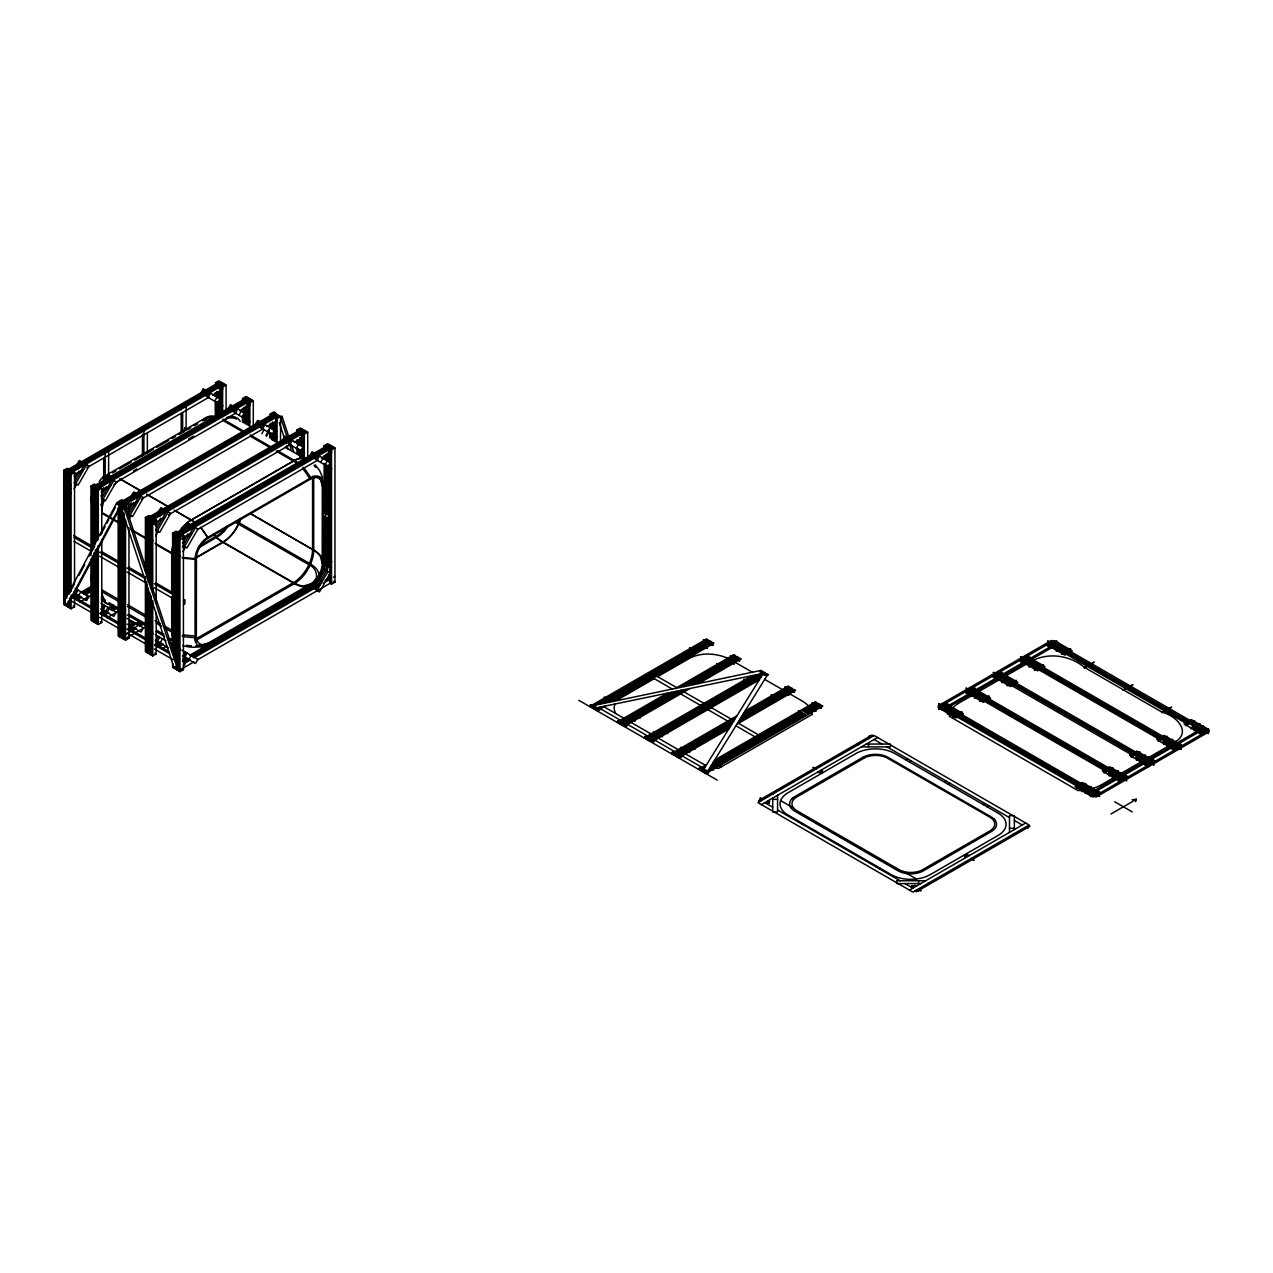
<?xml version="1.0" encoding="UTF-8"?>
<svg xmlns="http://www.w3.org/2000/svg" width="1273" height="1273" viewBox="0 0 1273 1273"><rect width="100%" height="100%" fill="white"/><g stroke="black" fill="none" stroke-linecap="round" stroke-linejoin="round"><path stroke-width="1.5" d="M208.326 643.008A16.931 9.77 -60 0 1 196.36 636.102L196.44 557.399A16.899 9.754 -60 0 1 207.181 538.813L310.326 479.189A16.883 9.754 -60 0 1 322.292 486.063L322.228 564.798A16.899 9.754 -60 0 1 311.424 583.432L207.515 643.517L202.646 644.806M322.292 563.525L320.462 556.667A33.925 19.588 0 0 0 312.537 549.538L250.67 513.799M322.292 486.063L320.462 479.3A33.925 19.588 0 0 0 318.361 476.627M90.749 496.725L90.844 501.896M90.749 575.189L90.844 580.361M1135.611 801.656L1136.391 799.285L1132.127 799.73M63.65 602.097L116.591 503.185L118.071 502.342L121.19 505.842L68.233 604.739L66.769 605.598L63.65 602.097L65.13 601.238M68.837 594.3L74.407 583.893M79.053 575.221L84.623 564.798M89.269 556.126L94.839 545.719M100.424 535.312L105.054 526.64M106.916 523.155L108.778 519.686M110.64 516.217L115.286 507.545M66.769 605.598L119.71 506.686L121.19 505.842M261.888 433.695L263.75 430.226M265.946 435.461L268.73 430.258M266.487 436.337L269.271 431.133M311.105 587.155C318.95 580.886 318.361 568.49 308.846 564.703L237.765 523.68A27.449 15.849 0 0 0 235.012 522.36M76.507 465.266L79.244 460.524L89.046 466.173L78.083 485.156L74.168 482.897L85.132 463.913M67.214 484.758L64.477 489.5L71.336 493.447M78.894 464.534L80.708 461.367M65.941 490.344L67.771 487.177M74.168 476.102L75.998 472.951M78.528 468.544L82.188 462.21M67.421 491.203L71.065 484.87M74.534 478.887L79.085 470.978M81.838 466.236L83.652 463.07M68.885 492.046L70.715 488.88M75.648 483.74L86.596 464.772M74.073 488.705L76.81 483.963M102.811 482.562L106.455 476.229L116.257 481.894L105.293 500.878L101.394 498.618L112.342 479.635M94.441 500.464L91.688 505.206L98.546 509.168M106.105 480.239L107.934 477.089M93.168 506.065L94.998 502.899M101.188 492.174L103.925 487.416M106.661 482.674L109.398 477.932M94.632 506.909L97.385 502.167M100.838 496.184L106.311 486.684M109.048 481.942L110.878 478.775M96.112 507.768L97.941 504.601M102.858 499.462L113.822 480.478M101.283 504.426L104.036 499.684M66.912 583.671L64.462 587.887L70.54 591.404M65.941 588.747L68.376 584.514M67.421 589.59L69.856 585.373L71.32 586.216L68.885 590.449M76.603 589.272L74.168 593.489L86.596 600.665L89.03 596.448L75.139 588.412M130.944 496.693L133.681 491.951L143.483 497.6L132.519 516.583L128.605 514.324M75.632 594.332L78.083 590.115M121.651 516.186L118.914 520.928L125.772 524.89M133.331 495.961L135.161 492.794M120.378 521.771L122.208 518.62M127.491 509.471L131.342 502.787M133.888 498.395L136.625 493.653M78.369 595.923L80.82 591.69M121.858 522.63L123.688 519.464M128.048 511.905L133.538 502.405M136.275 497.663L138.105 494.497M123.338 523.474L125.152 520.307M127.889 515.565L139.569 495.34M130.085 515.183L141.032 496.199M129.416 518.557L131.246 515.39M85.132 599.822L87.566 595.589M203.712 394.869L206.146 390.652L222.298 399.977M205.176 395.728L207.626 391.495M209.09 392.355L206.656 396.571L222.886 405.944M208.12 397.415L210.554 393.198M94.122 599.376L91.688 603.609L97.766 607.11M93.168 604.452L95.602 600.235M94.632 605.312L97.066 601.079M96.112 606.155L98.546 601.938M214.66 401.202L217.11 396.969M217.603 402.904L220.054 398.672M219.083 403.748L221.518 399.531M101.379 609.21L103.829 604.977M158.154 512.414L160.907 507.656L170.693 513.321L159.746 532.305L155.831 530.045L166.795 511.062M102.652 609.926L105.086 605.709M102.858 610.053L105.293 605.837M149.784 530.316L146.124 536.633L152.983 540.595M153.237 524.333L155.258 520.816M160.541 511.682L162.371 508.516M147.604 537.492L149.434 534.326M160.191 515.692L163.851 509.359M105.595 611.629L108.03 607.412M149.084 538.336L151.821 533.594M156.181 526.035L160.748 518.127M163.485 513.369L165.315 510.218M107.059 612.488L109.51 608.255M150.548 539.195L152.378 536.028M157.295 530.889L168.259 511.905M227.978 408.888L230.429 404.655L249.508 415.682M155.72 535.853L158.473 531.112M229.458 409.731L231.893 405.514M230.922 410.59L233.373 406.358M232.402 411.434L234.837 407.217M236.317 408.06L233.866 412.293L250.113 421.665M235.346 413.136L237.78 408.919M121.349 615.098L118.914 619.314L123.322 621.876L125.756 617.644M120.378 620.174L122.813 615.941M238.942 415.221L241.377 410.988M121.858 621.017L124.293 616.8M241.886 416.908L244.321 412.691M243.366 417.767L245.8 413.534M244.83 418.61L247.264 414.393M246.31 419.469L248.744 415.237M128.605 624.916L131.039 620.699M184.474 529.711L188.118 523.378L197.92 529.027L186.956 548.011L183.041 545.751M130.069 625.775L132.519 621.542M176.088 547.613L173.351 552.355L180.209 556.317M187.768 527.388L189.597 524.221M131.342 626.507L133.776 622.274M174.831 553.214L176.645 550.047M182.851 539.306L184.871 535.806M188.324 529.823L191.061 525.081M133.617 625.934L135.256 623.134M176.295 554.057L179.032 549.315M182.485 543.332L187.974 533.833M190.711 529.091L192.541 525.924M177.774 554.901L179.588 551.75M182.341 546.992L194.005 526.783M184.521 546.61L195.485 527.627M255.205 424.593L257.639 420.376L276.639 431.34M182.946 551.575L185.683 546.817M256.669 425.453L259.119 421.22M260.583 422.079L258.148 426.296L277.339 437.371M259.612 427.155L262.063 422.922M261.092 427.999L263.527 423.782M262.556 428.858L265.007 424.625M147.604 635.879L150.039 631.663L148.559 630.819L146.124 635.036L152.203 638.537M149.068 636.739L151.503 632.506M267.632 431.786L270.067 427.553M150.548 637.582L152.983 633.365M272.056 434.332L274.491 430.099M273.52 435.175L275.955 430.958M155.831 640.637L158.266 636.405M157.295 641.481L159.73 637.264M160.032 643.072L162.467 638.839M286.33 436.941L283.895 441.174L282.415 440.315L284.866 436.098L303.865 447.062M285.359 442.017L287.809 437.801M286.839 442.861L289.273 438.644M290.753 439.487L288.303 443.72L304.549 453.093M289.783 444.563L292.217 440.347M175.785 646.525L173.351 650.758L179.429 654.258M174.815 651.601L177.265 647.384M176.295 652.444L178.729 648.228M177.759 653.304L180.209 649.071M296.323 448.351L298.757 444.118M300.746 450.897L303.181 446.664M183.041 656.343L185.476 652.126M184.299 657.075L186.749 652.858M184.521 657.202L186.956 652.969M188.722 659.637L191.157 655.404M309.641 456.036L312.076 451.804L331.075 462.783M311.121 456.88L313.556 452.663M312.585 457.739L315.02 453.506M314.065 458.582L316.5 454.366M317.964 455.209L315.529 459.426L331.776 468.814M317.009 460.285L319.443 456.052M320.605 462.354L323.04 458.137M325.013 464.916L327.463 460.683M327.957 466.602L330.391 462.385M322.785 566.931L327.352 559.022M328.816 559.865L312.585 587.999L314.049 588.858L330.296 560.725M331.776 561.568L315.529 589.701L319.443 591.961L330.391 572.977L326.477 570.718M316.993 590.545L327.957 571.561M328.72 572.468L331.473 567.726M99.31 481.194L102.683 477.264L207.467 416.796L210.984 415.921L216.951 416.589M315.609 579.295L314.208 581.14L317.948 578.976A22.85 13.191 0 0 0 318.902 575.412M767.189 675.438L708.027 770.722L703.428 769.783L762.607 674.483L767.189 675.438L768.431 674.642L766.967 673.783L764.93 674.961M203.489 420.042L205.955 417.639M224.509 530.889L223.443 532.05M791.599 799.126L792.442 798.282M102.795 478.871L109.207 474.845M204.794 419.979L209.281 417.512L214.962 417.401M1175.409 741.857C1192.037 731.45 1175.456 715.378 1162.504 712.419M310.326 584.132L303.563 585.93A33.957 19.604 60 0 1 293.411 582.62L222.934 541.948A34.371 19.843 60 0 1 215.837 536.633L214.278 535.106M805.332 714.503L704.43 772.759M74.534 591.006L74.534 606.791L71.097 608.78L63.73 604.532L63.73 470.31L67.183 468.321L68.647 469.18M220.181 381.677L65.209 471.169L65.209 605.391M221.661 382.537L66.673 472.012L66.673 598.342M223.125 383.38L68.153 472.856L68.153 593.266M224.605 384.239L69.617 473.715L69.617 592.152M63.73 470.31L71.097 474.558L74.534 472.569L74.534 583.114M221.152 413.852L221.152 386.228L222.632 387.072L226.085 385.083L226.085 410.749M74.789 474.718L83.397 469.737M86.835 467.748L209.106 397.16M212.543 395.171L222.886 389.204M112.613 472.888L116.018 470.915M119.407 468.957L131.31 462.083M134.715 460.126L153.412 449.321M156.818 447.364L168.72 440.49M172.11 438.533L175.515 436.575M178.92 434.602L184.012 431.658M187.417 429.701L190.807 427.728M194.212 425.771L197.617 423.814M202.709 420.87L206.115 418.897M90.956 555.108L90.956 486.031L94.393 484.042L95.873 484.886M242.491 402.491L242.491 398.544L245.928 396.555L253.295 400.804L253.295 426.455M247.408 397.399L92.42 486.875L92.42 550.047M248.887 398.242L93.9 487.734L93.9 546.944M250.351 399.101L95.364 488.577L95.364 543.842M251.831 399.945L96.843 489.437L96.843 540.754M90.956 486.031L98.307 490.28L101.76 488.291L101.76 533.689M248.378 425.628L248.378 401.934L249.842 402.793L253.295 400.804M133.49 470.883L136.927 468.894M188.563 439.074L193.735 436.098M101.999 490.423L110.608 485.459M115.779 482.467L236.332 412.882M239.77 410.893L250.097 404.925M274.634 413.12L119.646 502.596L119.646 636.818M276.098 413.964L121.11 503.44L121.11 637.662M277.578 414.807L122.59 504.299L122.59 638.521M279.042 415.666L124.054 505.142L124.054 509.12L122.59 508.277L126.027 506.288M121.015 507.45L125.597 506.686L178.538 666.718L177.074 667.577L173.955 667.466L121.015 507.45L124.133 507.545L177.074 667.577M277.45 417.114L282.049 416.366L288.891 437.085M123.083 500.607L121.619 499.748L118.166 501.737L125.534 506.002L128.971 503.997L128.971 517.825M275.589 441.333L275.589 417.655L277.068 418.499L280.521 416.51L280.521 442.177M282.049 416.366L280.569 417.226L287.427 437.928M127.507 507.131L137.834 501.164M141.271 499.191L263.543 428.587M266.996 426.598L277.323 420.647M145.393 570.75L145.393 517.459L148.83 515.47L150.309 516.313M296.927 433.918L296.927 429.972L300.38 427.983L307.732 432.231L307.732 457.882M301.844 428.826L146.856 518.302L146.856 575.555M303.324 429.685L148.336 519.161L148.336 580.345M304.788 430.529L149.8 520.005L149.8 583.177M306.268 431.372L151.28 520.864L151.28 587.967M145.393 517.459L152.744 521.707L156.197 519.718L156.197 602.622M302.815 457.055L302.815 433.377L304.295 434.22L307.732 432.231M154.972 521.007L149.8 523.983L151.28 524.842L165.06 516.886M168.497 514.897L290.769 444.309M294.206 442.32L304.549 436.353M180.48 529.791A27.401 15.817 -60 0 1 191.077 520.036L294.349 460.412A27.401 15.817 -60 0 1 308.05 459.044M172.603 651.601L172.603 533.18L176.056 531.175L177.536 532.034M324.138 449.64L324.138 445.677L327.591 443.688L334.958 447.937L334.958 582.159L331.505 584.164L330.041 583.305L330.041 449.083L331.505 449.942L334.958 447.937M329.071 444.548L174.083 534.024L174.083 656.407M330.534 445.391L175.547 534.867L175.547 661.196M332.014 446.25L177.027 535.726L177.027 669.948M73.818 596.432L77.255 594.443M80.708 592.454L91.035 586.487M333.478 447.094L178.491 536.569L178.491 670.791L193.989 661.849M75.282 597.276L78.735 595.303M82.172 593.313L90.781 588.333M172.603 533.18L179.97 537.429L183.423 535.44L183.423 669.662L179.97 671.651L172.603 667.402L172.603 663.456M75.027 599.122L80.199 596.146M83.652 594.157L90.526 590.179M192.271 532.607L178.491 540.564L177.027 539.704M197.442 529.616L317.979 460.03M321.433 458.041L331.76 452.074M76.507 599.981L81.679 596.989M85.116 595L90.288 592.025M70.11 604.245L66.673 606.234L66.673 603.577M79.944 601.97L90.288 596.003M207.706 645.061A17.886 10.327 -60 0 1 195.055 637.757L195.055 559.293A17.886 10.327 -60 0 1 207.706 537.397L310.978 477.773A17.886 10.327 -60 0 1 323.613 485.077L323.613 563.541A17.886 10.327 -60 0 1 310.978 585.437L205.987 645.888M198.843 546.435L218.845 534.612A25.571 14.767 -60 0 0 226.546 526.401M197.554 548.583L219.831 535.36A26.16 15.101 -60 0 0 228.01 526.322M101.028 612.154L104.481 610.165M107.919 608.176L113.09 605.184M195.74 557.654L222.934 541.948M195.453 558.306L222.982 542.409A27.401 15.817 -60 0 0 240.645 519.05M100.79 614L105.945 611.008M109.398 609.019L112.836 607.03M103.972 613.841L107.425 611.867M110.862 609.878L114.315 607.889M103.734 615.686L108.889 612.711M112.342 610.722L115.779 608.733M107.171 617.691L119.232 610.722M90.956 559.054L90.956 620.253L98.307 624.502L101.76 622.513L101.76 539.609M123.083 630.851L119.646 632.84L121.11 633.683M128.255 627.86L138.582 621.892M128 629.705L133.172 626.73M136.609 624.741L140.062 622.752M131.199 629.562L141.526 623.595M183.423 600.554L184.903 599.694L184.903 603.673L183.423 604.532M136.116 628.432L124.054 635.386L122.59 634.527M139.553 626.443L143.006 624.454M146.443 626.443L124.054 639.364L124.054 513.035M118.166 507.672L118.166 635.959L125.534 640.224L128.971 638.219L128.971 527.69M150.309 646.557L146.856 648.546L148.336 649.405M155.465 643.581L158.918 641.592M155.226 645.427L160.382 642.435M156.69 646.27L161.862 643.295M158.17 647.13L163.326 644.138M163.326 648.116L166.779 646.127M170.216 644.138L173.669 642.149M145.393 576.669L145.393 651.681L152.744 655.929L156.197 653.94L156.197 612.488M194.817 639.555L293.411 582.636A26.988 15.578 -60 0 0 312.553 549.522L312.553 476.134M196.233 640.255L294.349 583.607A27.401 15.817 -60 0 0 313.715 550.063L313.715 477.47M182.691 659.287L186.129 657.298M189.582 655.309L317.009 581.745M182.437 661.133L187.608 658.157M191.045 656.168L316.754 583.591M183.423 661.689L184.887 660.846L184.887 664.824L183.423 665.668M330.025 577.051L331.505 576.208M173.955 667.466L178.538 666.718M183.917 661.992L189.072 659M192.525 657.011L319.953 583.448M325.124 580.456L328.561 578.467M333.51 577.258L334.99 576.398M183.662 663.838L190.552 659.86M193.989 657.87L319.714 585.294M323.151 583.305L330.041 579.326M197.442 659.86L331.76 582.318M589.67 706.499L706.642 638.966L708.106 639.81L594.873 705.194M591.149 707.342L594.65 705.322L761.079 670.394L762.543 671.237L760.49 672.43M592.613 708.186L595.43 706.579M599.456 704.24L709.586 640.669L711.05 641.512L604.054 703.285M594.093 709.045L596.194 707.82M595.557 709.888L600.57 707.008M608.621 702.346L712.53 642.356L713.994 643.215L613.236 701.391M597.037 710.748L605.152 706.054M654.242 678.652L621.51 697.556A24.346 14.051 0 0 0 617.628 700.484M657.695 676.663L689.473 658.316C701.216 652.174 715.76 653.129 727.71 658.221M616.896 722.205L667.068 693.244M675.136 688.582L733.853 654.672L735.333 655.531L679.734 687.627M618.36 723.064L671.651 692.289M619.84 723.907L676.249 691.334M684.317 686.672L736.796 656.375L738.276 657.234L688.916 685.717M621.304 724.751L680.832 690.38M622.783 725.61L685.431 689.441M693.499 684.779L739.74 658.077L741.22 658.921L698.097 683.824M624.247 726.453L690.014 688.486M640.494 717.94L639.603 717.606M650.232 733.503L651.267 733.789M644.106 737.926L751.929 675.677M645.586 738.77L756.528 674.722M647.05 739.629L764.023 672.096L765.487 672.94L762.766 674.515M648.53 740.472L762.479 674.674M649.994 741.316L760.84 677.331M651.474 742.175L759.185 679.989M667.72 733.662L666.813 733.312M671.332 753.632L736.987 715.728M745.071 711.066L788.289 686.099L789.769 686.959L743.416 713.707M672.796 754.491L735.348 718.37M674.276 755.335L733.694 721.027M741.777 716.365L791.233 687.802L792.713 688.661L740.138 719.022M675.74 756.194L732.055 723.685M677.22 757.037L730.416 726.326M738.483 721.664L794.177 689.505L795.657 690.348L736.844 724.321M678.684 757.881L728.761 728.983M694.947 749.367L694.04 749.033M698.543 769.353L706.579 764.707M714.646 760.061L815.516 701.821L816.98 702.664L802.372 711.114M700.023 770.197L704.924 767.364M712.991 762.702L800.924 711.957M701.487 771.056L703.635 769.815M711.352 765.359L802.388 712.8M803.836 711.957L818.459 703.523L819.939 704.367L805.3 712.816M702.967 771.899L705.799 770.26M709.713 768.017L803.868 713.644L805.157 714.599M806.764 713.676L821.403 705.226L822.883 706.069L705.91 773.602M712.753 769.64L713.644 769.974M716.874 768.128L715.967 767.794M811.935 714.551L718.799 768.319A29.359 16.947 0 0 1 715.235 768.224M760.156 798.887L760.983 799.173M869.157 735.953L869.984 736.24M814.418 768.319L758.533 800.59L759.997 801.433M814.736 768.144L872.116 735.014L873.58 735.858M761.365 804.616L877.606 737.513M766.298 803.486L769.735 801.481L768.271 800.637M940.111 704.733L938.01 705.942L1095.926 797.105L1098.026 795.896M940.413 704.558L994.07 673.576L1151.985 764.739L1098.328 795.72M1048.968 641.878L995.375 672.828L1153.29 763.991L1206.884 733.057M1049.27 641.703L1051.434 640.462L1209.35 731.625L1207.186 732.882M938.79 706.34L940.27 705.497L955.18 714.105M1052.087 640.94L1050.607 641.783L1207.059 732.102L1208.523 731.259M938.774 708.997L939.617 708.52M946.969 704.271L948.114 703.969L947.287 704.446M966.828 692.798L966 693.292L967.146 692.989M974.195 688.55L975.341 688.247L974.513 688.725M994.054 677.093L993.226 677.57L994.356 677.268M1001.421 672.844L1002.551 672.542L1001.724 673.019M1021.28 661.371L1020.437 661.849L1021.582 661.546M1028.632 657.123L1029.777 656.82L1028.95 657.298M1048.491 645.666L1047.663 646.143L1048.809 645.841M1055.858 641.401L1057.004 641.115L1056.16 641.592M939.92 708.695L938.79 708.997M941.495 709.602L942.975 708.759M944.439 707.899L945.919 707.056M947.383 706.197L970.201 693.037M971.665 692.194L973.145 691.35M974.609 690.491L997.411 677.331M998.875 676.472L1000.355 675.629M1001.819 674.77L1024.638 661.61M1026.102 660.751L1027.582 659.907M1029.045 659.064L1051.848 645.904M1053.312 645.045L1054.792 644.202M1056.256 643.342L1057.736 642.499M942.609 710.239L944.073 709.395M945.537 708.536L947.017 707.693M948.48 706.833L949.96 705.99L963.359 713.723L961.879 714.583M971.299 693.674L969.819 694.533L983.217 702.266L984.697 701.407M972.763 692.83L974.243 691.971M975.707 691.128L977.187 690.268L990.585 698.018L989.105 698.861M998.509 677.968L997.045 678.811L1010.444 686.545L1011.908 685.701M999.989 677.109L1001.453 676.265M1002.933 675.406L1004.397 674.563L1017.795 682.296L1016.331 683.14M1025.736 662.246L1024.256 663.09L1037.654 670.823L1039.134 669.98M1027.2 661.403L1028.679 660.544M1030.143 659.7L1031.623 658.841L1045.022 666.575L1043.542 667.434M1052.946 646.525L1051.482 647.384L1064.88 655.118L1066.344 654.258M1054.426 645.682L1055.89 644.838M1057.37 643.979L1058.834 643.136M950.342 706.213L970.201 694.74M977.553 690.491L997.411 679.034M1004.779 674.785L1024.638 663.313M1031.989 659.064L1051.864 647.591M971.76 695.647L959.301 702.839A34.753 20.066 0 0 0 953.031 707.772M979.112 691.398L998.971 679.925M1006.338 675.677L1026.197 664.22M947.319 713.882L948.114 713.421M974.529 698.161L975.325 697.699M1001.756 682.455L1002.551 681.994M1028.966 666.734L1029.762 666.272M1056.192 651.028L1056.988 650.567M947.621 714.058L948.417 713.596M974.847 698.352L975.643 697.89M1002.058 682.63L1002.853 682.169M1029.284 666.909L1030.08 666.447M1056.495 651.203L1057.306 650.742M952.586 716.938L955.036 715.712M956.5 714.869L957.98 714.026M959.444 713.166L961.561 711.75M979.796 701.216L982.247 700.007M983.727 699.148L985.191 698.304M986.67 697.461L988.787 696.045M1007.023 685.511L1009.473 684.285M1010.937 683.442L1012.417 682.583M1013.881 681.739L1015.997 680.323M1034.233 669.789L1036.683 668.58M1038.163 667.72L1039.627 666.877M1041.107 666.018L1043.224 664.601M1061.459 654.083L1063.91 652.858M1065.374 652.015L1066.854 651.155M1068.318 650.312L1070.434 648.896M952.888 717.113L953.7 716.651M961.067 712.403L961.879 711.925M980.115 701.407L980.926 700.93M988.278 696.681L989.089 696.22M1007.325 685.686L1008.136 685.224M1015.504 680.975L1016.315 680.498M1034.551 669.964L1035.363 669.503M1042.714 665.254L1043.526 664.792M1061.777 654.258L1062.573 653.781M1069.941 649.532L1070.752 649.071M957.471 717.129L955.991 717.972L938.042 707.613L1054.283 640.51L1072.248 650.869L1070.768 651.712M958.935 716.269L960.415 715.426M986.161 700.564L987.625 699.704M1013.388 684.842L1014.852 683.999M1040.598 669.137L1042.078 668.277M1067.824 653.415L1069.288 652.572M798.394 822.008L799.237 821.531M905.93 759.917L907.729 758.883M801.847 823.997L802.69 823.52M909.383 761.906L911.182 760.872M1086.887 664.426L1088.351 663.583M1086.983 666.177L1084.15 667.832L1087.301 666.368M1091.407 663.631L1093.889 662.199M1091.709 663.806L1093.889 662.199M1090.34 666.416L1091.804 665.572M837.141 844.381L837.984 843.888M944.677 782.29L946.476 781.256M840.594 846.37L841.437 845.893M948.13 784.279L949.929 783.245M1125.634 686.799L1127.098 685.956M1125.73 688.55L1122.897 690.189L1126.048 688.725M1130.153 686.004L1132.938 684.747L1130.456 686.179M1129.087 688.788L1130.551 687.945M875.888 866.754L876.731 866.261M983.424 804.663L985.222 803.629M879.341 868.743L880.184 868.25M986.877 806.652L988.675 805.618M1164.381 709.172L1165.845 708.313M1164.477 710.923L1161.644 712.562L1164.795 711.098M1168.9 708.377L1171.685 707.12L1169.203 708.552M1167.834 711.161L1169.298 710.318M1076.56 785.887L1075.08 786.73L1093.03 797.089L1209.27 729.986L1191.321 719.611L1189.857 720.47M1078.024 785.027L1079.504 784.184M1080.968 783.325L1082.448 782.481L1095.846 790.215L1094.366 791.058M1103.771 770.165L1102.307 771.008L1115.705 778.742L1117.169 777.898M1105.25 769.306L1106.714 768.462M1108.194 767.619L1109.658 766.76L1123.057 774.493L1121.593 775.352M1130.997 754.443L1129.517 755.303L1142.915 763.036L1144.395 762.177M1132.461 753.6L1133.941 752.741M1135.405 751.897L1136.884 751.054L1150.283 758.788L1148.803 759.631M1158.207 738.738L1156.743 739.581L1170.142 747.315L1171.606 746.471M1159.687 737.879L1161.151 737.035M1162.631 736.176L1164.095 735.333L1177.493 743.066L1176.029 743.925M1185.434 723.016L1183.97 723.86L1197.368 731.609L1198.832 730.75M1186.897 722.173L1188.377 721.314M1077.388 788.051L1076.624 788.496L1078.995 787.287M1084.739 783.802L1085.789 783.563L1083.418 784.741M1104.598 772.345L1103.834 772.775L1106.221 771.565M1111.966 768.096L1113 767.842L1110.629 769.019M1131.824 756.623L1131.061 757.069L1133.431 755.86M1139.176 752.375L1140.226 752.136L1137.855 753.314M1159.035 740.902L1158.271 741.347L1160.658 740.138M1166.402 736.653L1167.452 736.415L1165.066 737.592M1186.261 725.196L1185.497 725.642L1187.868 724.432M1193.613 720.948L1194.663 720.693L1192.292 721.871M1080.475 786.428L1081.939 785.584M1107.685 770.722L1109.165 769.879M1134.911 755L1136.375 754.157M1162.122 739.295L1163.602 738.435M1189.348 723.573L1190.812 722.73M911.42 887.281L914.873 885.292L916.353 886.135M909.463 890.113L1025.704 823.01M1082.671 791.106L1081.875 791.551L1082.973 791.281M1090.022 786.857L1091.104 786.587L1090.34 787.032M1109.881 775.384L1109.101 775.846L1110.199 775.559M1117.248 771.136L1118.331 770.865L1117.551 771.311M1137.107 759.679L1136.312 760.124L1137.41 759.854M1144.459 755.43L1145.541 755.16L1144.777 755.605M1164.318 743.957L1163.538 744.419L1164.636 744.132M1171.685 739.708L1172.767 739.438L1171.987 739.884M1191.544 728.236L1190.748 728.697L1191.846 728.427M1198.895 723.987L1199.993 723.732L1199.214 724.178M1085.869 792.952L1085.089 793.413L1086.187 793.143M1093.236 788.703L1094.271 788.464M1113.095 777.246L1112.316 777.692L1113.398 777.421M1120.447 772.997L1121.481 772.759L1120.765 773.172M1140.322 761.525L1139.526 761.986L1140.624 761.7M1147.673 757.276L1148.707 757.037L1147.991 757.451M1167.532 745.819L1166.752 746.264L1167.85 745.994M1174.899 741.57L1175.934 741.332L1175.202 741.745M1194.758 730.097L1193.963 730.559L1195.061 730.272M1202.11 725.849L1203.144 725.61L1202.428 726.024M972.333 859.498L916.449 891.752L914.985 890.909M972.652 859.307L1030.032 826.177L1028.568 825.334M1113.78 777.644L1101.32 784.836A34.753 20.066 0 0 1 1092.791 788.448M1121.131 773.395L1141.006 761.922M1148.357 757.674L1168.216 746.201M919.249 890.909L918.581 890.527M1028.409 827.896L1027.582 827.593M1095.464 789.992L1115.323 778.535M1122.691 774.286L1142.549 762.813M1149.901 758.565L1169.76 747.108M1177.127 742.859L1196.986 731.386M1088.479 794.463L1089.959 793.62M1091.422 792.761L1092.902 791.917M1118.649 777.055L1120.113 776.196M1145.859 761.334L1147.339 760.49M1173.085 745.612L1174.549 744.769M1200.296 729.906L1201.776 729.047M1203.24 728.204L1204.719 727.36M1089.577 795.1L1091.056 794.257M1092.52 793.397L1094 792.554M1095.48 791.695L1118.283 778.535M1119.747 777.676L1121.227 776.832L1125.396 779.251L1126.876 778.392L970.424 688.072L968.96 688.932L1121.227 776.832M1122.691 775.989L1145.493 762.829M1146.973 761.97L1148.437 761.127M998.366 672.781L1149.917 760.267L1172.719 747.108M1174.183 746.264L1175.663 745.405M1177.127 744.562L1199.93 731.386M1201.41 730.543L1202.874 729.7M1204.353 728.84L1205.817 727.997M1091.152 796.007L1090.309 796.5L1091.47 796.182M1098.519 791.758L1099.633 791.472L1098.822 791.933M1118.378 780.285L1117.535 780.779L1118.681 780.476M1125.73 776.037L1126.86 775.75L1126.048 776.228M1145.589 764.58L1144.745 765.057L1145.907 764.755M1152.956 760.331L1154.07 760.045L1153.258 760.506M1172.815 748.858L1171.972 749.351L1173.117 749.049M1180.166 744.61L1181.296 744.323L1180.485 744.785M1200.025 733.153L1199.182 733.63L1200.344 733.328M1207.393 728.904L1208.523 728.602L1207.695 729.079M1111.011 813.94L1136.391 799.285M102.683 477.264L105.882 475.847L111.642 475.736M104.115 477.789L107.282 476.388L112.963 476.293M310.978 585.437L305.297 586.948A34.228 19.763 60 0 1 294.349 583.591L222.982 542.409A34.832 20.113 60 0 1 216.474 537.652L213.259 534.469M1033.724 660.066C1050.432 652.317 1070.593 655.881 1084.691 667.498M313.619 476.579L314.765 476.261M205.048 646.175L202.025 646.573M678.541 690.857L596.241 707.899L594.602 705.242M678.907 690.793L761.302 673.735L759.663 671.078M200.068 645.522L204.46 644.504L200.179 646.764A23.741 13.701 0 0 1 190.648 647.066A26.144 15.101 0 0 1 187.083 646.636A28.579 16.501 0 0 1 182.866 645.713M199.049 645.666L195.517 645.952M196.376 558.767L184.649 557.717A33.925 19.588 0 0 1 183.057 557.351M196.376 636.134L184.649 635.084A33.925 19.588 0 0 1 183.057 634.734M859.37 744.053L857.922 744.896M866.276 744.053L890.4 744.053L890.4 746.869L861.391 746.869M774.159 793.254L772.711 794.097M772.711 799.349L777.58 799.349M1009.489 828.277L1014.358 828.277M1012.91 834.372L1014.358 833.529M925.678 880.757L896.669 880.757L896.669 883.573L920.793 883.573M927.699 883.573L929.147 882.73M195.055 559.293L185.237 558.417A34.228 19.763 0 0 1 182.134 557.733M195.055 637.757L185.237 636.882A34.228 19.763 0 0 1 182.134 636.198M191.396 645.857L188.627 645.57M187.72 645.427L186.383 645.188M822.263 772.488L821.133 771.836M911.802 885.674L912.996 886.374M590.226 705.003L591.245 705.592M1094.509 796.246L1096.705 795.816L955.912 714.535M1047.981 640.956L1050.734 642.547M1205.722 732.023L1208.475 733.614L1205.42 732.214M1047.679 641.146L1050.432 642.722M1194.79 726.724L1199.93 729.684M1188.043 724.528L1047.663 643.486L1049.143 642.626L1205.579 732.946L1204.115 733.805L1192.053 726.835M1046.931 644.759L1050.368 646.748M1198.466 732.246L1201.903 734.235M1085.01 667.689L1123.438 689.871M1123.757 690.061L1162.185 712.244M1027.072 656.216L1030.509 658.205M1178.607 743.703L1182.06 745.692M1179.991 748.572L1181.28 749.32L1179.689 748.763M1020.787 656.661L1022.076 657.409M1020.485 656.836L1021.773 657.584M1160.817 740.234L1020.453 659.191L1021.917 658.348L1178.368 748.667L1176.889 749.511L1162.663 741.3M1019.705 660.464L1023.158 662.453M1171.24 747.951L1174.693 749.94M998.493 671.03L1003.299 673.926M1156.409 762.193L1151.381 759.424M1002.742 674.244L1003.585 674.722M1149.98 759.265L1150.824 759.742M1002.424 674.419L1003.267 674.913M1149.678 759.44L1150.521 759.917M993.497 672.335L996.313 673.974M1151.301 763.45L1154.134 765.073L1150.999 763.625M993.195 672.526L996.011 674.149M993.958 675.327L1133.607 755.955M1135.436 757.021L1148.946 764.818M996.854 677.65L997.682 678.127M1144.093 762.654L1144.936 763.148M996.536 677.825L997.38 678.302M1143.791 762.845L1144.634 763.323M990.951 675.374L995.932 678.175M1144.029 763.673L1148.867 766.553M972.62 687.643L976.073 689.632M1124.17 775.13L1127.607 777.135M966.334 688.088L967.639 688.836M1125.555 780.015L1126.86 780.763L1125.237 780.19M966.016 688.263L967.321 689.011M1107.86 770.817L1109.69 771.884M1106.38 771.661L966.016 690.634L967.48 689.775L1123.932 780.094L1122.452 780.954L1108.226 772.727M965.268 691.891L968.721 693.896M1116.803 779.394L1120.256 781.383M945.409 703.364L948.862 705.353M1096.944 790.851L1100.397 792.84M1114.734 801.799L1132.286 811.935M958.092 712.387L943.213 703.794L941.734 704.637L1098.185 794.957L1099.649 794.113L958.855 712.816M939.06 703.762L941.877 705.401M1096.865 794.877L1099.697 796.516L1096.562 795.052M938.742 703.953L941.574 705.576M949.515 716.381L1077.96 790.549A29.359 16.947 0 0 0 1081.525 790.453M888.952 744.053L874.169 735.523L757.928 802.626L912.916 892.118L1029.141 824.999L1014.358 816.47M890.4 744.896L1012.91 815.627M705.91 639.38L713.278 643.629M733.137 655.102L740.488 659.35M760.347 670.807L767.714 675.056M787.573 686.529L794.925 690.778M814.784 702.235L822.151 706.483M703.508 639.81L704.335 640.287M713.071 645.331L711.702 644.536M730.734 655.515L731.561 656.009M785.17 686.959L785.998 687.436M812.381 702.664L813.224 703.142M703.205 639.985L704.033 640.462M711.4 644.711L712.769 645.506M730.416 655.706L731.243 656.184M738.611 660.432L739.438 660.91M784.852 687.134L785.696 687.611M793.047 691.86L793.891 692.337M812.079 702.839L812.906 703.332M820.273 707.581L821.101 708.059M874.169 739.502L882.046 744.053M886.931 746.869L1009.489 817.632M1014.358 820.449L1022.251 824.999M703.937 642.229L705.401 643.072M706.881 643.915L708.345 644.774M731.148 657.934L732.627 658.793M734.091 659.637L735.571 660.48M785.6 689.361L787.064 690.221M788.544 691.064L790.008 691.923M812.811 705.083L814.29 705.926M815.754 706.786L817.234 707.629M702.823 642.865L704.303 643.708M705.767 644.568L707.247 645.411M730.05 658.571L731.514 659.43M732.993 660.273L734.473 661.133M757.626 674.499L758.74 675.136M760.22 675.995L761.286 676.615M784.486 689.998L785.966 690.857M787.43 691.7L788.91 692.56M811.713 705.719L813.176 706.563M814.656 707.422L816.12 708.265M735.237 662.374L752.789 672.51M764.723 679.4L782.322 689.552M789.69 693.801L802.149 700.993A34.753 20.066 0 0 1 808.403 705.926M706.117 647.766L706.913 648.228M733.328 663.488L734.123 663.949M787.764 694.915L788.56 695.376M814.991 710.62L815.786 711.082M757.642 680.864L758.374 681.294L757.34 681.055M689.759 647.766L690.571 648.243M691.875 649.182L693.339 650.042M694.819 650.885L696.283 651.744M716.97 663.488L717.781 663.949M719.086 664.904L720.566 665.747M722.03 666.606L723.51 667.45M744.196 679.209L745.007 679.671M746.312 680.625L747.776 681.469M749.256 682.312L750.72 683.171M771.422 694.915L772.218 695.392M773.523 696.331L775.002 697.19M776.466 698.034L777.946 698.877M798.632 710.636L799.444 711.098M800.749 712.053L802.213 712.896M689.441 647.957L690.252 648.418M716.667 663.663L717.479 664.14M743.893 679.384L744.689 679.846M771.104 695.09L771.915 695.567M798.33 710.811L799.142 711.273M689.425 650.598L690.905 651.442M692.369 652.301L693.849 653.144M716.651 666.304L718.131 667.163M719.595 668.007L721.075 668.866M743.878 682.026L745.341 682.869M746.821 683.728L748.285 684.572M771.088 697.747L772.568 698.591M774.032 699.434L775.512 700.293M798.314 713.453L799.778 714.312M801.258 715.155L802.722 715.999M226.085 385.083L218.717 380.834L215.264 382.823L216.744 383.666M280.521 416.51L273.154 412.261L269.701 414.25L271.181 415.109M242.491 398.544L243.955 399.388M245.434 400.231L246.898 401.09L246.898 424.768M272.645 415.953L274.125 416.812M296.927 429.972L298.391 430.815M299.871 431.674L301.335 432.518L301.335 446.33M324.138 445.677L325.617 446.537M327.097 447.38L328.561 448.239L328.561 462.051M271.706 439.456L278.421 443.322M285.136 447.205L305.265 458.821M222.982 419.199L245.068 431.961M250.176 434.905L272.263 447.65M277.355 450.594L294.349 460.412A34.228 19.763 60 0 1 298.709 463.372M243.573 432.374L222.934 420.456A27.035 15.61 -60 0 1 236.476 419.103M250.447 436.337L271.069 448.239M276.225 451.231L293.411 461.144A33.957 19.604 60 0 1 297.898 464.215M821.228 770.07L822.692 770.929L819.255 772.918L817.775 772.059M969.294 855.567L967.83 854.708L964.377 856.697L965.841 857.556M650.98 672.796L652.46 673.64M653.924 674.499L655.404 675.342M656.884 676.186L676.727 687.659M681.294 690.284L682.63 691.064M684.094 691.907L703.953 703.364M705.433 704.224L706.897 705.067M708.377 705.926L709.841 706.77M711.321 707.629L731.179 719.086M732.643 719.929L733.916 720.677M738.531 723.335L758.39 734.807M759.87 735.651L761.334 736.494M762.813 737.353L764.277 738.197M184.649 403.907L186.113 404.766L186.113 430.417M813.367 767.348L816.2 768.987M965.061 854.931L966.255 855.615M971.188 858.463L974.004 860.102M813.065 767.539L815.882 769.163M820.814 772.011L822.008 772.695M964.759 855.106L965.952 855.806M970.869 858.639L973.702 860.277M647.543 674.785L649.007 675.629M650.487 676.488L651.951 677.331M653.431 678.175L672.415 689.139M677.697 692.194L679.177 693.053M680.641 693.896L700.5 705.369M701.98 706.213L703.444 707.056M704.924 707.915L706.388 708.759M707.868 709.618L727.726 721.075M729.19 721.934L730.67 722.778M735.921 725.801L754.937 736.796M756.417 737.64L757.881 738.499M759.36 739.342L760.84 740.186M182.66 406.755L181.196 405.896L181.196 409.842M322.96 510.123L331.505 515.056L330.025 515.915L323.183 511.969M328.084 517.061L331.505 519.034L330.025 519.893L323.183 515.947M145.902 426.28L147.366 427.123M609.099 696.983L610.563 697.827L599.503 704.208L598.039 703.364M612.042 698.686L613.506 699.529M636.309 712.689L637.773 713.548M639.253 714.392L640.733 715.235M663.535 728.411L664.999 729.254M666.479 730.113L667.943 730.957M690.746 744.116L692.226 744.976M693.69 745.819L695.169 746.678L684.11 753.059L682.646 752.2M717.972 759.838L719.436 760.681M720.916 761.54L722.38 762.384M142.449 428.269L143.913 429.112L143.913 454.779M605.327 697.461L604.198 697.158L605.009 697.636M606.648 698.384L608.128 699.227M609.592 700.086L611.072 700.93M633.874 714.105L635.338 714.949M636.818 715.792L638.282 716.651M661.085 729.811L662.565 730.67M664.029 731.514L665.508 732.357M688.311 745.532L689.775 746.376M691.255 747.235L692.719 748.078M715.521 761.238L717.001 762.097M718.465 762.941L719.945 763.8M721.25 764.739L721.568 764.564M780.651 800.606L793.668 808.116M903.416 871.48L916.433 878.991M719.038 766.028L720.9 767.11M634.622 720.47L635.37 720.9L634.32 720.645M654.481 731.927L653.383 731.657L654.163 732.102M661.849 736.176L662.581 736.606L661.53 736.367M681.692 747.649L680.609 747.378L681.389 747.824M689.059 751.897L689.807 752.327L688.757 752.072M603.927 706.754L623.786 718.227M625.266 719.07L626.73 719.929M628.21 720.773L629.674 721.632M631.153 722.475L651.012 733.932M652.476 734.792L653.956 735.635M655.42 736.494L656.9 737.338M658.364 738.197L678.223 749.654M679.702 750.513L681.166 751.356M685.59 753.902L705.449 765.375M709.857 767.921L711.336 768.765M760.411 797.916L761.779 798.712M768.176 802.388L769.369 803.088M912.105 885.499L913.298 886.183M919.695 889.875L921.063 890.67M760.108 798.091L761.477 798.887M767.858 802.579L769.051 803.263M919.392 890.066L920.745 890.845M759.997 799.73L761.461 800.59M916.449 890.066L917.913 890.909M764.818 802.626L772.711 807.177M777.58 809.994L900.138 880.757M905.023 883.573L912.9 888.124M600.474 708.759L620.333 720.216M621.813 721.059L623.277 721.918M624.757 722.762L626.221 723.621M627.7 724.464L647.559 735.937M649.023 736.781L650.503 737.624M651.967 738.483L653.447 739.327M654.927 740.186L674.77 751.643M676.249 752.502L677.729 753.345M679.193 754.189L680.673 755.048M682.137 755.891L701.996 767.364M591.547 705.401L590.545 704.828M617.93 720.645L618.773 721.123M645.156 736.351L645.984 736.844M672.367 752.072L673.21 752.55M699.593 767.778L700.421 768.271M598.596 709.841L599.408 710.302M617.628 720.82L618.455 721.298M625.823 725.546L626.618 726.024M644.838 736.542L645.682 737.019M653.033 741.268L653.845 741.729M672.064 752.248L672.892 752.725M680.259 756.974L681.071 757.451M699.275 767.969L700.118 768.446M707.486 772.695L708.281 773.157M578.801 700.293L717.224 780.126M250.861 513.767L313.715 550.063A34.228 19.763 0 0 1 322.117 557.876L323.613 563.541M323.549 569.015L325.013 569.874M310.596 564.034L239.244 522.837A29.088 16.804 0 0 0 236.157 521.278M107.155 448.653L108.619 449.496L108.619 475.163M328.084 578.213L331.505 580.186L330.025 581.029L326.604 579.056M333.478 581.315L334.958 582.159M319.332 579.708L321.783 581.109M139.855 490.264L120.935 479.348A27.035 15.61 -60 0 0 113.902 484.965M146.729 494.226L169.07 507.131L146.904 494.529M174.226 510.107L191.411 520.036L293.411 461.144A27.035 15.61 -60 0 1 305.472 459.123M119.71 478.823L140.11 490.598M175.785 511.205L191.077 520.036M78.385 472.219L79.849 473.063M105.595 487.925L108.03 489.341M132.822 503.647L135.256 505.047M160.032 519.352L161.512 520.211M187.258 535.074L189.693 536.49M70.126 470.023L71.59 470.867M73.07 471.726L74.534 472.569M97.337 485.745L98.817 486.588M100.281 487.432L101.76 488.291M124.563 501.451L126.027 502.31M127.507 503.153L128.971 503.997M151.773 517.172L153.253 518.016M156.197 519.718L154.733 518.875L154.733 524.794M179 532.878L180.48 533.737M181.944 534.58L183.423 535.44M65.209 475.147L66.673 475.991M68.153 476.85L69.617 477.693M92.42 490.853L93.9 491.712M95.364 492.556L96.843 493.415M119.646 506.574L121.11 507.418M146.856 522.296L148.336 523.139M174.083 538.002L175.547 538.861M118.994 522.376L101.808 512.446A27.035 15.61 -60 0 1 103.94 501.085M131.024 529.329L146.49 538.256M155.083 543.221L172.285 553.134A33.925 19.588 0 0 0 173.414 553.755M102.047 513.369L119.025 523.171M132.631 531.016L146.22 538.877M156.404 544.764L171.696 553.58A34.228 19.763 0 0 0 173.955 554.773M73.786 535.551L90.876 545.417M101.14 551.336L118.23 561.202M128.493 567.121L143.881 576.017M155.847 582.923L172.937 592.788M74.025 537.381L91.115 547.247M99.66 552.196L118.469 563.048M127.014 567.981L145.822 578.833M154.367 583.766L173.176 594.618M74.025 541.359L91.115 551.241M99.66 556.174L118.469 567.026M127.014 571.959L145.822 582.811M154.367 587.744L173.176 598.612M118.994 599.742L101.808 589.829A26.988 15.578 -60 0 0 105.5 600.729M127.586 604.707L146.49 615.623M155.083 620.587L160.239 623.563M165.41 626.539L172.285 630.517A33.925 19.588 0 0 0 173.414 631.122M102.047 591.834L119.025 601.636M127.523 606.553L146.22 617.341M156.404 623.229L161.512 626.157M164.901 628.13L171.696 632.044A34.228 19.763 0 0 0 173.955 633.238M108.937 602.718L119.264 608.669M129.575 614.62L145.042 623.547M157.072 630.501L163.946 634.463M170.821 638.441L174.258 640.414M118.755 610.053L103.463 601.222A29.231 16.867 0 0 1 101.251 599.79M127.252 614.954L145.934 625.743M156.133 631.631L164.631 636.532M168.02 638.505L173.128 641.433M100.885 603.275L116.257 612.154L113.822 616.387L100.806 608.876M127.332 618.551L143.467 627.875L141.032 632.092L127.22 624.12M155.322 634.718L165.999 640.876M169.214 642.738L170.693 643.581M181.959 650.089L197.92 659.303L195.469 663.519L182.469 656.009M155.242 640.303L168.259 647.814M73.786 596.687L90.876 606.569M101.124 612.488L118.23 622.354M128.478 628.273L145.568 638.139M155.831 644.058L169.5 651.967M72.306 597.546L91.115 608.399M99.66 613.331L118.453 624.184M127.014 629.117L145.806 639.985M154.351 644.918L169.739 653.797M70.604 600.538L91.115 612.377M99.66 617.31L118.453 628.178M127.014 633.111L145.806 643.963M154.351 648.896L173.16 659.748M68.153 603.1L69.617 603.959M73.07 605.948L74.534 606.791M92.42 617.119L93.9 617.962M95.364 618.821L96.843 619.665M100.281 621.654L101.76 622.513M127.507 637.375L128.971 638.219M149.8 650.248L151.28 651.092M154.733 653.097L156.197 653.94M177.027 665.97L178.491 666.813M181.944 668.802L183.423 669.662M1149.917 760.267L1153.354 762.256M738.929 660.257L739.756 660.735M793.365 691.685L794.193 692.162M820.576 707.39L821.419 707.883M706.42 647.591L707.215 648.052M733.646 663.297L734.441 663.758M788.082 694.74L788.878 695.185M815.293 710.445L816.088 710.907M707.788 772.52L708.6 772.982M598.915 709.65L599.71 710.127M626.125 725.371L626.937 725.833M653.351 741.093L654.147 741.554M680.562 756.799L681.373 757.26M993.688 818.666L994.531 819.526M315.099 464.725L319.571 470.485L322.562 477.391M313.97 465.441L315.768 467.382M277.625 415.523L274.507 412.022L273.043 412.866L275.111 415.205M116.591 503.185L119.71 506.686M305.297 469.721L310.978 477.773M207.706 537.397L202.025 529.345A34.228 19.763 60 0 0 200.975 528.136M310.326 479.189L303.563 469.578A33.957 19.604 60 0 0 302.449 468.369M208.326 538.081L201.564 528.47A33.957 19.604 60 0 0 200.45 527.261M291.39 444.611L293.872 452.138M322.53 538.75L325.029 546.276M289.91 445.455L291.167 449.226M322.928 545.242L325.411 552.768M279.328 422.763L284.309 437.832M286.791 445.359L288.048 449.13M322.928 554.551L325.411 562.093M195.644 641.815L195.358 640.733M323.613 485.077L322.085 479.412A34.228 19.763 0 0 0 321.544 478.505M1014.358 829.55L1014.358 815.627L1009.489 815.627L1009.489 832.367M918.581 880.757L918.581 883.573M868.488 744.053L868.488 746.869M777.58 795.259L777.58 811.999L772.711 811.999L772.711 798.076M331.505 449.942L331.505 584.164M328.561 465.998L328.561 566.66M328.561 574.569L328.561 580.488M327.097 453.299L327.097 461.208M327.097 465.154L327.097 514.499M327.097 518.445L327.097 567.79M325.617 454.429L325.617 460.349M325.617 464.295L325.617 564.973M324.138 455.559L324.138 459.505M324.138 463.452L324.138 512.796M324.138 516.743L324.138 566.087M304.295 434.22L304.295 457.898M301.335 450.276L301.335 456.211M299.871 437.594L299.871 445.486M299.871 449.433L299.871 457.325M298.391 440.681L298.391 444.643M298.391 448.589L298.391 454.509M296.927 439.837L296.927 443.784M296.927 447.73L296.927 453.649M277.068 418.499L277.068 442.192M274.125 422.731L274.125 430.624M274.125 434.57L274.125 440.49M272.645 421.872L272.645 429.765M272.645 433.711L272.645 439.646M271.181 423.002L271.181 428.921M271.181 432.868L271.181 438.787M269.701 424.116L269.701 428.078M269.701 432.024L269.701 437.944M249.842 402.793L249.842 426.471M245.434 406.167L245.434 423.925M243.955 407.28L243.955 423.082M242.491 408.41L242.491 412.357M242.491 416.303L242.491 422.222M222.632 387.072L222.632 412.738M219.688 414.982L219.688 385.369L218.208 384.526L218.208 388.472M218.208 392.418L218.208 398.338M218.208 402.284L218.208 414.139M216.744 391.575L216.744 397.494M216.744 401.441L216.744 415.253M215.264 392.689L215.264 396.635M215.264 400.581L215.264 414.409M184.649 427.601L184.649 431.547M182.66 412.675L182.66 432.406M181.196 413.789L181.196 433.536M179.97 537.429L179.97 671.651M175.547 666.447L175.547 669.089M172.285 592.82L172.285 553.134A27.035 15.61 -60 0 1 173.621 544.239M172.285 596.782L172.285 630.517A26.988 15.578 -60 0 0 173.669 637.98M171.696 592.82L171.696 553.58A27.401 15.817 -60 0 1 173.86 542.059M171.696 596.735L171.696 632.044A27.401 15.817 -60 0 0 173.733 640.844M152.744 521.707L152.744 592.772M152.744 600.665L152.744 655.929M151.28 595.859L151.28 655.086M149.8 593.043L149.8 654.227M148.336 588.237L148.336 653.383M147.366 433.059L147.366 452.79M146.856 581.475L146.856 652.524M142.449 434.188L142.449 455.909M125.534 506.002L125.534 511.921M125.534 519.814L125.534 640.224M105.166 477.152L105.166 451.485L103.702 450.642L103.702 454.588M103.702 458.535L103.702 478.282M98.307 490.28L98.307 539.625M98.307 545.544L98.307 624.502M96.843 548.647L96.843 623.659M95.364 549.761L95.364 622.799M93.9 552.864L93.9 621.956M92.42 555.967L92.42 621.097M71.097 474.558L71.097 591.022M71.097 594.968L71.097 608.78M69.617 598.071L69.617 607.937M68.153 601.158L68.153 607.094M240.374 518.923A26.988 15.578 -60 0 1 222.982 541.9M201.564 644.822A33.957 19.604 60 0 1 199.32 644.568M310.469 564.114A27.322 15.769 0 0 1 319.03 575.412M109.717 604.595A27.401 15.817 -60 0 1 101.283 597.196M105.166 600.506A27.354 15.785 0 0 1 102.906 598.994M615.782 713.548A29.247 16.883 0 0 1 615.05 703.985M811.888 712.546A29.311 16.931 0 0 1 812.047 714.487M191.077 520.052A34.228 19.763 60 0 1 194.323 522.153M303.149 467.366A34.228 19.763 60 0 1 305.313 469.705M226.514 417.544A27.401 15.817 -60 0 1 240.199 421.363M101.092 505.795A27.401 15.817 -60 0 1 101.697 503.36M179.35 531.939A27.035 15.61 -60 0 1 191.411 520.052A33.957 19.604 60 0 1 194.753 522.232M949.403 716.317A29.359 16.947 0 0 1 949.578 714.264M203.203 388.949L200.768 393.166L202.232 394.025L204.667 389.793L203.203 388.949M856.029 753.489L788.082 792.713A27.401 15.817 0 0 0 788.082 815.086L891.355 874.71A27.401 15.817 0 0 0 930.102 874.71L998.048 835.47A27.401 15.817 0 0 0 998.048 813.097L894.776 753.489A27.401 15.817 0 0 0 856.029 753.489M1024.86 656.645L1023.397 657.505L1179.832 747.824L1181.312 746.965L1024.86 656.645M862.76 757.371L794.813 796.596A17.886 10.327 0 0 0 794.813 811.203L898.086 870.827A17.886 10.327 0 0 0 923.371 870.827L991.317 831.587A17.886 10.327 0 0 0 991.317 816.995L888.045 757.371A17.886 10.327 0 0 0 862.76 757.371M863.89 758.247L796.882 796.93A16.851 9.738 0 0 0 793.461 799.778A16.931 9.77 0 0 0 796.898 810.726L900.027 870.207A16.899 9.754 0 0 0 921.588 870.255L989.789 830.935A16.883 9.754 0 0 0 993.211 820.003A16.931 9.77 0 0 0 989.773 817.139L886.565 757.626A16.899 9.754 0 0 0 865.083 757.61L863.89 758.247"/></g></svg>
